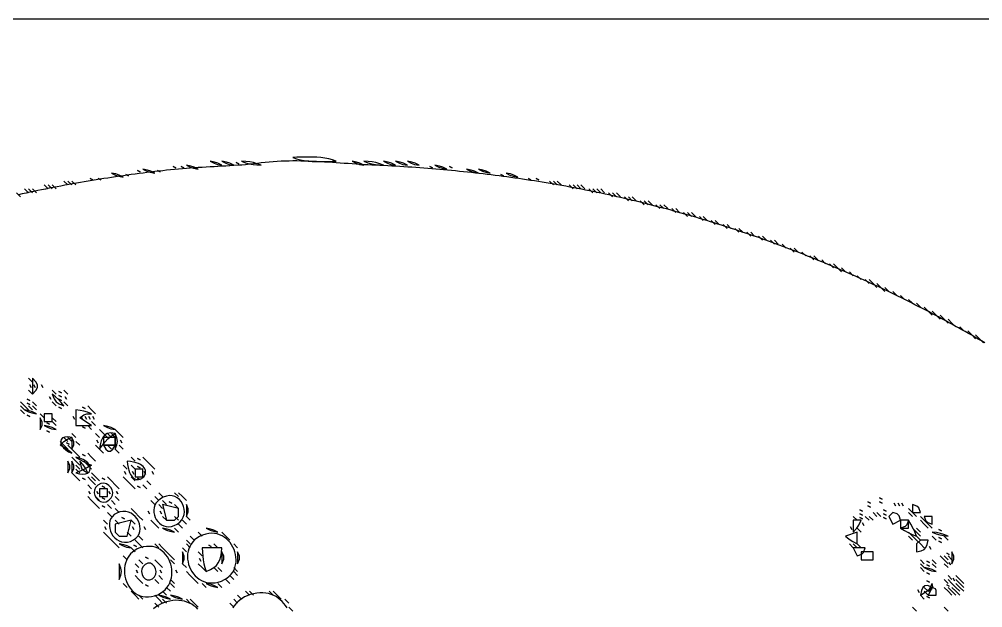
# Model space of a CAD drawing. Extents: x 0 to 750, y 0 to 750.
# Drawn here: x 305.7 to 549.8, y 600.8 to 750 of the extents above; entities that cross this region are included whole.
import ezdxf

# ---------------------------------------------------------------- set-up
doc = ezdxf.new("R2010")
doc.units = 0
for name, color, linetype in [('C18', 18, 'CONTINUOUS'), ('C19', 19, 'CONTINUOUS'), ('C250', 250, 'CONTINUOUS'), ('C251', 251, 'CONTINUOUS'), ('C252', 252, 'CONTINUOUS'), ('C253', 253, 'CONTINUOUS'), ('C254', 254, 'CONTINUOUS'), ('C27', 27, 'CONTINUOUS'), ('C29', 29, 'CONTINUOUS'), ('C37', 37, 'CONTINUOUS'), ('C39', 39, 'CONTINUOUS'), ('C47', 47, 'CONTINUOUS'), ('C49', 49, 'CONTINUOUS'), ('C59', 59, 'CONTINUOUS'), ('C7', 7, 'CONTINUOUS')]:
    doc.layers.add(name, color=color, linetype=linetype)

msp = doc.modelspace()

# ---------------------------------------------------------------- linework, layer by layer
at = {"layer": 'C18'}
for points in [[(517, 617), (518, 616), (517, 617)], [(535, 606), (536, 605), (535, 606)]]:
    msp.add_lwpolyline(points, dxfattribs=at)
at = {"layer": 'C19'}
msp.add_lwpolyline([(308, 652), (309, 651), (308, 652)], dxfattribs=at)
at = {"layer": 'C250'}
for points in [[(348, 713), (349.01, 712.4922), (349.8544, 712.2187), (351, 712), (349.9899, 712.5078), (349.1455, 712.7812), (348, 713)], [(393, 714), (394.0107, 713.6052), (394.9585, 713.3367), (395.9009, 713.1654), (396.8955, 713.0628), (398, 713), (396.9892, 713.3946), (396.0414, 713.6632), (395.0989, 713.8344), (394.1043, 713.9371), (393, 714)], [(419, 712), (420.0099, 711.4922), (420.8545, 711.2187), (422, 711), (420.9899, 711.5078), (420.1455, 711.7812), (419, 712)], [(427.666656, 710.666687), (428.3333, 710.3333), (427.6666, 710.6667)], [(314, 708), (315, 707), (314, 708)], [(319, 709), (320, 708), (319, 709)], [(434.666656, 709.666687), (435.3333, 709.3333), (434.6666, 709.6667)], [(455, 706), (456, 705), (455, 706)], [(467, 703), (468, 702), (467, 703)], [(471, 702), (472, 701), (471, 702)], [(481, 699), (482, 698), (481, 699)], [(484, 698), (485, 697), (484, 698)], [(487, 697), (488, 696), (487, 697)], [(490, 696), (491, 695), (490, 696)], [(493, 695), (494, 694), (493, 695)], [(501, 692), (502, 691), (501, 692)], [(506, 690), (507, 689), (506, 690)], [(511, 688), (512, 687), (511, 688)], [(520, 684), (521, 683), (520, 684)], [(540, 674), (541, 673), (540, 674)], [(542, 673), (543, 672), (542, 673)], [(549, 669), (550, 668), (549, 669)], [(308, 659), (309, 658), (308, 659)], [(311.6666, 656.6666), (311.3333, 657.3333)], [(311.333344, 657.333313), (311.6666, 656.6667)], [(308, 656), (309, 655), (308, 656)], [(314, 656), (315, 655), (314, 656)], [(315.666656, 654.666687), (316.3333, 654.3333), (315.6666, 654.6667)], [(317, 656), (318, 655), (317, 656)], [(306, 653), (307, 652), (306, 653)], [(307, 652), (308, 651), (307, 652)], [(306, 651), (307, 650), (306, 651)], [(307.666656, 649.666687), (308.3333, 649.3333), (307.6666, 649.6667)], [(324, 651), (325, 650), (324, 651)], [(319.6666, 648.6666), (319.3333, 649.3333)], [(319.333344, 649.333313), (319.6666, 648.6667)], [(323, 647), (324, 646), (323, 647)], [(324, 648), (325, 647), (324, 648)], [(327, 647), (328.01, 646.4922), (328.8544, 646.2187), (330, 646), (328.9899, 646.5077), (328.1454, 646.7812), (327, 647)], [(319, 645), (320, 644), (319, 645)], [(328, 645), (329, 644), (328, 645)], [(317, 644), (318, 643), (317, 644)], [(317, 642), (318, 641), (317, 642)], [(319, 641), (320, 640), (319, 641)], [(320, 640), (321, 639), (320, 640)], [(325, 642), (326, 641), (325, 642)], [(326, 641), (327, 640), (326, 641)], [(330, 641), (331, 640), (330, 641)], [(331, 642), (332, 641), (331, 642)], [(324, 639), (325, 638), (324, 639)], [(337, 639), (338, 638), (337, 639)], [(320, 637), (321, 636), (320, 637)], [(335.666656, 636.666687), (336.3333, 636.3333), (335.6666, 636.6667)], [(323, 634), (324, 633), (323, 634)], [(324, 634), (325, 633), (324, 634)], [(325, 634), (326, 633), (325, 634)], [(328, 634), (329, 633), (328, 634)], [(323, 632), (324, 631), (323, 632)], [(328.6666, 629.6666), (328.3333, 630.3333)], [(328.333344, 630.333313), (328.6666, 629.6667)], [(330, 632), (331, 631), (330, 632)], [(347, 629), (348, 628), (347, 629)], [(345, 627), (346, 626), (345, 627)], [(518.666687, 625.666687), (519.3333, 625.3333), (518.6667, 625.6667)], [(532, 627), (532, 625), (534, 625), (533.6025, 626.124), (533.1241, 626.6025), (532, 627)], [(327, 623), (328, 622), (327, 623)], [(339, 623), (340, 622), (339, 623)], [(342, 624), (343, 623), (342, 624)], [(521, 624), (522, 623), (521, 624)], [(535, 623), (536, 622), (535, 623)], [(345, 621), (346, 620), (345, 621)], [(353, 621), (354.01, 620.4922), (354.8544, 620.2187), (356, 620), (354.9899, 620.5077), (354.1455, 620.7812), (353, 621)], [(516.6666, 620.6666), (516.3333, 621.3333)], [(516.333313, 621.333313), (516.6667, 620.6667)], [(519.6666, 621.6666), (519.3333, 622.3333)], [(519.333313, 622.333313), (519.6667, 621.6667)], [(533, 621), (534, 620), (533, 621)], [(536, 622), (537, 621), (536, 622)], [(327, 620), (328, 619), (327, 620)], [(336, 619), (337, 618), (336, 619)], [(349, 619), (350, 618), (349, 619)], [(515, 619), (515.9756, 618.1837), (516.8583, 617.6), (518, 617), (518, 620), (515, 619)], [(531, 619), (532, 618), (531, 619)], [(537, 619), (538, 618), (537, 619)], [(330, 617), (331, 616), (330, 617)], [(334.666656, 616.666687), (335.3333, 616.3333), (334.6666, 616.6667)], [(353.666656, 616.666687), (354.3333, 616.3333), (353.6666, 616.6667)], [(516, 617), (517, 616), (516, 617)], [(517, 616), (518, 614), (519.124, 614.3973), (519.6025, 614.8758), (520, 616), (517, 616)], [(518, 617), (519, 616), (518, 617)], [(534, 617), (535, 616), (534, 617)], [(336, 613), (337, 612), (336, 613)], [(344, 614), (345, 613), (344, 614)], [(351, 615), (352, 614), (351, 615)], [(361, 615), (361, 612), (361.464, 613.123), (361.464, 613.8769), (361, 615)], [(534, 613), (535, 612), (534, 613)], [(537, 613), (538, 612), (537, 613)], [(539, 614), (540, 613), (539, 614)], [(337.564026, 611.828674), (337.0316, 611.3138), (336.7444, 610.6779), (336.6767, 609.9845), (336.8027, 609.2971), (337.0966, 608.679), (337.5326, 608.194), (338.085, 607.9053), (338.728, 607.8766), (339.4359, 608.1713), (339.9682, 608.6861), (340.2554, 609.3219), (340.3231, 610.0153), (340.1971, 610.7028), (339.9032, 611.3208), (339.4672, 611.8059), (338.9148, 612.0945), (338.2718, 612.1232), (337.564, 611.8286)], [(345.6666, 609.6666), (345.3333, 610.3333)], [(345.333344, 610.333313), (345.6666, 609.6667)], [(347, 612), (348, 611), (347, 612)], [(336, 608), (337, 607), (336, 608)], [(358, 608), (359, 607), (358, 608)], [(359, 609), (360, 608), (359, 609)], [(535.666687, 609.666687), (536.3333, 609.3333), (535.6667, 609.6667)], [(543, 609), (544, 608), (543, 609)], [(544, 608), (545, 607), (544, 608)], [(344, 607), (345, 606), (344, 607)], [(352, 607), (353, 606), (352, 607)], [(356, 607), (357, 606), (356, 607)], [(537, 607), (536, 605), (536.9075, 605.6598), (537.1955, 606.1167), (537, 607)], [(540, 606), (541, 605), (540, 606)], [(335, 604), (336, 603), (335, 604)], [(344, 604), (345.01, 603.4922), (345.8544, 603.2187), (347, 603), (345.9899, 603.5077), (345.1455, 603.7812), (344, 604)], [(361, 604), (362, 603), (361, 604)], [(363, 605), (364, 604), (363, 605)], [(533.6666, 604.6666), (533.3333, 605.3333)], [(533.333313, 605.333313), (533.6667, 604.6667)], [(541, 605), (542, 604), (541, 605)], [(359, 602), (360, 601), (359, 602)], [(540, 601), (541, 600), (540, 601)]]:
    msp.add_lwpolyline(points, dxfattribs=at)
at = {"layer": 'C251'}
for points in [[(360.666656, 713.666687), (361.3333, 713.3333), (360.6666, 713.6667)], [(398, 714), (399.01, 713.4922), (399.8544, 713.2187), (401, 713), (399.9899, 713.5077), (399.1454, 713.7812), (398, 714)], [(411, 713), (412.01, 712.4922), (412.8544, 712.2187), (414, 712), (412.9899, 712.5078), (412.1455, 712.7812), (411, 713)], [(337, 712), (338.0099, 711.4921), (338.8544, 711.2186), (340, 711), (338.9899, 711.5078), (338.1455, 711.7812), (337, 712)], [(346.666656, 712.666687), (347.3333, 712.3333), (346.6666, 712.6667)], [(313, 708), (314, 707), (313, 708)], [(323.666656, 709.666687), (324.3333, 709.3333), (323.6666, 709.6667)], [(441, 709), (442, 708), (441, 709)], [(446, 708), (447, 707), (446, 708)], [(309, 707), (310, 706), (309, 707)], [(451, 707), (452, 706), (451, 707)], [(460, 705), (461, 704), (460, 705)], [(464, 704), (465, 703), (464, 704)], [(468, 703), (469, 702), (468, 703)], [(475, 701), (476, 700), (475, 701)], [(478, 700), (479, 699), (478, 700)], [(496, 694), (497, 693), (496, 694)], [(499, 693), (500, 692), (499, 693)], [(504, 691), (505, 690), (504, 691)], [(509, 689), (510, 688), (509, 689)], [(516, 686), (517, 685), (516, 686)], [(518, 685), (519, 684), (518, 685)], [(544, 672), (545, 671), (544, 672)], [(309, 653), (310, 652), (309, 653)], [(317, 653), (318, 652), (317, 653)], [(312.666656, 645.666687), (313.3333, 645.3333), (312.6666, 645.6667)], [(325, 645), (326, 644), (325, 645)], [(331, 645), (332, 644), (331, 645)], [(316, 643), (317, 642), (316, 643)], [(324, 635), (325, 634), (324, 635)], [(339.6666, 634.6666), (339.3333, 635.3333)], [(339.333344, 635.333313), (339.6666, 634.6667)], [(335.666656, 633.666687), (336.3333, 633.3333), (335.6666, 633.6667)], [(338, 633), (339, 632), (338, 633)], [(326.666656, 631.666687), (327.3333, 631.3333), (326.6666, 631.6667)], [(334, 632), (335, 631), (334, 632)], [(323, 629), (324, 628), (323, 629)], [(330, 629), (331, 628), (330, 629)], [(328, 627), (329, 626), (328, 627)], [(334, 626), (335, 625), (334, 626)], [(520.666687, 626.666687), (521.3333, 626.3333), (520.6667, 626.6667)], [(527, 625), (526, 624), (527, 622), (529, 623), (528.6025, 624.124), (528.1241, 624.6025), (527, 625)], [(527.6666, 626.6666), (527.3333, 627.3333)], [(527.333313, 627.333313), (527.6667, 626.6667)], [(531, 625), (532, 624), (531, 625)], [(330, 623), (331, 622), (330, 623)], [(330, 622), (330, 620), (331, 619), (333, 619), (334, 623), (330, 622)], [(524.666687, 624.666687), (525.3333, 624.3333), (524.6667, 624.6667)], [(534, 623), (535, 622), (534, 623)], [(327.6666, 620.6666), (327.3333, 621.3333)], [(327.333344, 621.333313), (327.6666, 620.6667)], [(334.6666, 620.6666), (334.3333, 621.3333)], [(334.333344, 621.333313), (334.6666, 620.6667)], [(340, 622), (341, 621), (340, 622)], [(535, 622), (536, 621), (535, 622)], [(335, 618), (336, 617), (335, 618)], [(357, 620), (358, 619), (357, 620)], [(533, 619), (534, 618), (533, 619)], [(537, 620), (538.0233, 619.58), (538.9327, 619.309), (539.8757, 619.1335), (541, 619), (539.9765, 619.4199), (539.0671, 619.6908), (538.1241, 619.8663), (537, 620)], [(342, 616), (343, 615), (342, 616)], [(340, 613), (341, 612), (340, 613)], [(357, 615), (357, 612), (357.464, 613.123), (357.464, 613.8769), (357, 615)], [(335, 612), (336, 611), (335, 612)], [(341.6666, 609.6666), (341.3333, 610.3333)], [(341.333344, 610.333313), (341.6666, 609.6667)], [(534, 611), (535, 610), (534, 611)], [(541.6666, 611.6666), (541.3333, 612.3333)], [(541.333313, 612.333313), (541.6667, 611.6667)], [(335, 609), (336, 608), (335, 609)], [(348, 610), (349, 609), (348, 610)], [(350, 608), (351, 607), (350, 608)], [(542, 606), (543, 605), (542, 606)], [(543, 607), (544, 606), (543, 607)], [(544, 606), (545, 605), (544, 606)], [(543, 605), (544, 604), (543, 605)], [(341, 603), (342, 602), (341, 603)], [(349, 603), (350, 602), (349, 603)], [(360, 603), (361, 602), (360, 603)]]:
    msp.add_lwpolyline(points, dxfattribs=at)
at = {"layer": 'C252'}
for points in [[(357, 714), (358.01, 713.4921), (358.8544, 713.2187), (360, 713), (358.9899, 713.5077), (358.1455, 713.7812), (357, 714)], [(401, 714), (402.01, 713.4921), (402.8544, 713.2187), (404, 713), (402.9899, 713.5077), (402.1454, 713.7812), (401, 714)], [(329, 711), (330.01, 710.4922), (330.8545, 710.2187), (332, 710), (330.9899, 710.5077), (330.1454, 710.7812), (329, 711)], [(422, 712), (423.0099, 711.4922), (423.8545, 711.2187), (425, 711), (423.9899, 711.5078), (423.1455, 711.7812), (422, 712)], [(429, 711), (430.01, 710.4921), (430.8545, 710.2186), (432, 710), (430.9899, 710.5077), (430.1454, 710.7812), (429, 711)], [(318, 709), (319, 708), (318, 709)], [(442, 709), (443, 708), (442, 709)], [(447, 708), (448, 707), (447, 708)], [(308, 707), (309, 706), (308, 707)], [(452, 707), (453, 706), (452, 707)], [(456, 706), (457, 705), (456, 706)], [(472, 702), (473, 701), (472, 702)], [(485, 698), (486, 697), (485, 698)], [(488, 697), (489, 696), (488, 697)], [(491, 696), (492, 695), (491, 696)], [(502, 692), (503, 691), (502, 692)], [(507, 690), (508, 689), (507, 690)], [(514, 687), (515, 686), (514, 687)], [(525, 682), (526, 681), (525, 682)], [(527, 681), (528, 680), (527, 681)], [(529, 680), (530, 679), (529, 680)], [(531, 679), (532, 678), (531, 679)], [(533, 678), (534, 677), (533, 678)], [(535, 677), (536, 676), (535, 677)], [(537, 676), (538, 675), (537, 676)], [(546, 671), (547, 670), (546, 671)], [(306, 652), (307, 651), (306, 652)], [(314, 653), (315, 652), (314, 653)], [(312, 650), (312, 648), (314, 648), (314, 650), (312, 650)], [(321.666656, 651.666687), (322.3333, 651.3333), (321.6666, 651.6667)], [(321.666656, 646.666687), (322.3333, 646.3333), (321.6666, 646.6667)], [(327, 645), (328, 644), (327, 645)], [(318, 644), (319, 643), (318, 644)], [(318, 642), (319, 641), (318, 642)], [(321.666656, 639.666687), (322.3333, 639.3333), (321.6666, 639.6667)], [(328, 642), (329, 641), (328, 642)], [(319, 639), (320, 638), (319, 639)], [(334, 639), (335, 638), (334, 639)], [(338, 638), (339, 637), (338, 638)], [(320, 636), (321, 635), (320, 636)], [(323, 637), (324, 636), (323, 637)], [(332, 637), (333, 636), (332, 637)], [(337.6666, 634.6666), (337.3333, 635.3333)], [(337.333344, 635.333313), (337.6666, 634.6667)], [(320, 634), (321, 633), (320, 634)], [(324, 633), (325, 632), (324, 633)], [(326.666656, 633.666687), (327.3333, 633.3333), (326.6666, 633.6667)], [(329, 633), (330, 632), (329, 633)], [(332, 634), (333, 633), (332, 634)], [(335.666656, 631.666687), (336.3333, 631.3333), (335.6666, 631.6667)], [(341, 630), (342, 629), (341, 630)], [(339, 628), (340, 627), (339, 628)], [(343.666656, 627.666687), (344.3333, 627.3333), (343.6666, 627.6667)], [(523.666687, 627.666687), (524.3333, 627.3333), (523.6667, 627.6667)], [(325, 627), (326, 626), (325, 627)], [(330, 626), (331, 625), (330, 626)], [(341.6666, 624.6666), (341.3333, 625.3333)], [(341.333344, 625.333313), (341.6666, 624.6667)], [(348, 627), (348, 624), (348.464, 625.123), (348.464, 625.8769), (348, 627)], [(522, 625), (523, 624), (522, 625)], [(528.6666, 626.6666), (528.3333, 627.3333)], [(528.333313, 627.333313), (528.6667, 626.6667)], [(531, 626), (532, 625), (531, 626)], [(532, 625), (533, 624), (532, 625)], [(331.666656, 623.666687), (332.3333, 623.3333), (331.6666, 623.6667)], [(336, 624), (337, 623), (336, 624)], [(517, 624), (518, 623), (517, 624)], [(518.666687, 623.666687), (519.3333, 623.3333), (518.6667, 623.6667)], [(520, 624), (521, 623), (520, 624)], [(529, 623), (529, 621), (531, 621), (531, 623), (529, 623)], [(535, 624), (535.3973, 622.8758), (535.8758, 622.3973), (537, 622), (537, 624), (535, 624)], [(342, 621), (343.01, 620.4922), (343.8544, 620.2187), (345, 620), (343.9899, 620.5077), (343.1455, 620.7812), (342, 621)], [(518, 621), (519, 620), (518, 621)], [(532, 621), (533, 620), (532, 621)], [(538.666687, 620.666687), (539.3333, 620.3333), (538.6667, 620.6667)], [(351, 620), (352, 619), (351, 620)], [(531, 620), (532, 619), (531, 620)], [(534, 618), (533, 617), (533, 615), (534.1734, 615.2703), (534.9382, 615.5836), (535.4163, 616.0617), (535.7296, 616.8265), (536, 618), (534, 618)], [(340, 617), (341, 616), (340, 617)], [(355, 617), (356, 616), (355, 617)], [(360, 617), (361, 616), (360, 617)], [(343, 615), (344, 614), (343, 615)], [(347, 615), (347, 612), (347.464, 613.123), (347.464, 613.8769), (347, 615)], [(331, 612), (331, 608), (331.3994, 609.1198), (331.5326, 609.9999), (331.3994, 610.8801), (331, 612)], [(352, 611), (353, 610), (352, 611)], [(340, 608), (341, 607), (340, 608)], [(349, 609), (350, 608), (349, 609)], [(542.6666, 607.6666), (542.3333, 608.3333)], [(542.333313, 608.333313), (542.6667, 607.6667)], [(332, 607), (333, 606), (332, 607)], [(343, 606), (344, 605), (343, 606)], [(353, 607), (354.01, 606.4922), (354.8544, 606.2187), (356, 606), (354.9899, 606.5077), (354.1455, 606.7812), (353, 607)], [(540.666687, 606.666687), (541.3333, 606.3333), (540.6667, 606.6667)], [(542, 607), (543, 606), (542, 607)], [(544, 607), (545, 606), (544, 607)], [(340, 604), (341, 603), (340, 604)], [(342, 605), (343, 604), (342, 605)], [(369, 605), (370, 604), (369, 605)], [(534, 604), (535, 603), (534, 604)], [(542, 605), (543, 604), (542, 605)], [(374, 601), (375, 600), (374, 601)]]:
    msp.add_lwpolyline(points, dxfattribs=at)
at = {"layer": 'C253'}
for points in [[(354, 714), (355.01, 713.4921), (355.8544, 713.2187), (357, 713), (355.9899, 713.5077), (355.1454, 713.7812), (354, 714)], [(335.666656, 711.666687), (336.3333, 711.3333), (335.6666, 711.6667)], [(344.666656, 712.666687), (345.3333, 712.3333), (344.6666, 712.6667)], [(414.666656, 712.666687), (415.3333, 712.3333), (414.6666, 712.6667)], [(312, 708), (313, 707), (312, 708)], [(317, 709), (318, 708), (317, 709)], [(436.666656, 709.666687), (437.3333, 709.3333), (436.6666, 709.6667)], [(448, 708), (449, 707), (448, 708)], [(457, 706), (458, 705), (457, 706)], [(461, 705), (462, 704), (461, 705)], [(465, 704), (466, 703), (465, 704)], [(469, 703), (470, 702), (469, 703)], [(476, 701), (477, 700), (476, 701)], [(479, 700), (480, 699), (479, 700)], [(482, 699), (483, 698), (482, 699)], [(494, 695), (495, 694), (494, 695)], [(512, 688), (513, 687), (512, 688)], [(521, 684), (522, 683), (521, 684)], [(523, 683), (524, 682), (523, 683)], [(539, 675), (540, 674), (539, 675)], [(548, 670), (549, 669), (548, 670)], [(309, 659), (309, 655), (309.8701, 655.864), (310.3052, 656.632), (310.3052, 657.368), (309.8701, 658.1359), (309, 659)], [(307, 651), (308.0099, 650.4922), (308.8544, 650.2187), (310, 650), (308.9899, 650.5078), (308.1455, 650.7812), (307, 651)], [(312, 647), (313.01, 646.4922), (313.8544, 646.2187), (315, 646), (313.9899, 646.5077), (313.1455, 646.7812), (312, 647)], [(323.6666, 648.6666), (323.3333, 649.3333)], [(323.333344, 649.333313), (323.6666, 648.6667)], [(324.6666, 648.6666), (324.3333, 649.3333)], [(324.333344, 649.333313), (324.6666, 648.6667)], [(326, 646), (327, 645), (326, 646)], [(329, 645), (330, 644), (329, 645)], [(330, 646), (331, 645), (330, 646)], [(325.6666, 642.6666), (325.3333, 643.3333)], [(325.333344, 643.333313), (325.6666, 642.6667)], [(327, 644), (327, 642), (330, 642), (330, 644), (327, 644)], [(331.6666, 642.6666), (331.3333, 643.3333)], [(331.333344, 643.333313), (331.6666, 642.6667)], [(320, 638), (321, 637), (320, 638)], [(321, 638), (321.2328, 636.7862), (321.4833, 636.0828), (321.9921, 635.588), (323, 635), (322.4432, 636.2082), (321.8977, 637.0298), (321, 638)], [(335.666656, 638.666687), (336.3333, 638.3333), (335.6666, 638.6667)], [(319, 635), (320, 634), (319, 635)], [(334, 637), (335, 636), (334, 637)], [(321.666656, 633.666687), (322.3333, 633.3333), (321.6666, 633.6667)], [(323.6666, 629.6666), (323.3333, 630.3333)], [(323.333344, 630.333313), (323.6666, 629.6667)], [(330.6666, 629.6666), (330.3333, 630.3333)], [(330.333344, 630.333313), (330.6666, 629.6667)], [(345, 630), (346, 629), (345, 630)], [(325, 629), (326, 628), (325, 629)], [(329, 628), (330, 627), (329, 628)], [(342, 628), (343, 627), (342, 628)], [(335, 625), (336, 624), (335, 625)], [(341, 627), (342, 626), (341, 627)], [(342, 627), (343, 623), (345, 623), (346, 624), (346, 626), (342, 627)], [(345, 624), (346, 623), (345, 624)], [(347, 623), (348, 622), (347, 623)], [(346, 622), (347, 621), (346, 622)], [(328, 619), (329, 618), (328, 619)], [(330, 620), (331, 619), (330, 620)], [(532, 619), (533, 618), (532, 619)], [(533, 620), (534, 619), (533, 620)], [(331, 617), (332.01, 616.4922), (332.8544, 616.2187), (334, 616), (332.9899, 616.5078), (332.1455, 616.7812), (331, 617)], [(334, 616), (335, 615), (334, 616)], [(336, 617), (337, 616), (336, 617)], [(348, 617), (349, 616), (348, 617)], [(332, 614), (333, 613), (332, 614)], [(337.666656, 613.666687), (338.3333, 613.3333), (337.6666, 613.6667)], [(344, 613), (345, 612), (344, 613)], [(540, 614), (541, 613), (540, 614)], [(541, 614), (542, 613), (541, 614)], [(542, 615), (542, 612), (542.464, 613.123), (542.464, 613.8769), (542, 615)], [(341, 612), (342, 611), (341, 612)], [(351, 612), (352, 611), (351, 612)], [(356, 611), (357, 610), (356, 611)], [(360, 611), (361, 610), (360, 611)], [(534, 612), (535, 611), (534, 612)], [(535, 611), (536.01, 610.4922), (536.8544, 610.2187), (538, 610), (536.9899, 610.5078), (536.1455, 610.7812), (535, 611)], [(341, 609), (342, 608), (341, 609)], [(337.666656, 606.666687), (338.3333, 606.3333), (337.6666, 606.6667)], [(537, 606), (536, 604), (538, 604), (538.0295, 605.1978), (537.8369, 605.6045), (537, 606)], [(334, 605), (335, 604), (334, 605)], [(336, 604), (337, 603), (336, 604)], [(364, 605), (365, 604), (364, 605)], [(371, 604), (372, 603), (371, 604)], [(535.666687, 603.666687), (536.3333, 603.3333), (535.6667, 603.6667)]]:
    msp.add_lwpolyline(points, dxfattribs=at)
at = {"layer": 'C254'}
for points in [[(375, 715), (375.9464, 714.652), (376.9117, 714.3869), (377.8931, 714.1941), (378.888, 714.0631), (379.8936, 713.9836), (380.9071, 713.945), (381.926, 713.9369), (382.9474, 713.9488), (383.9687, 713.9702), (384.9871, 713.9908), (386, 714), (385.0535, 714.3479), (384.0882, 714.613), (383.1068, 714.8058), (382.1119, 714.9368), (381.1063, 715.0163), (380.0928, 715.0549), (379.0739, 715.063), (378.0525, 715.0511), (377.0312, 715.0297), (376.0128, 715.0091), (375, 715)], [(404, 714), (405.01, 713.4921), (405.8544, 713.2187), (407, 713), (405.9899, 713.5077), (405.1455, 713.7812), (404, 714)], [(307, 707), (308, 706), (307, 707)], [(453, 707), (454, 706), (453, 707)], [(497, 694), (498, 693), (497, 694)], [(541, 674), (542, 673), (541, 674)], [(308.6666, 656.6666), (308.3333, 657.3333)], [(308.333344, 657.333313), (308.6666, 656.6667)], [(315.666656, 655.666687), (316.3333, 655.3333), (315.6666, 655.6667)], [(307.666656, 652.666687), (308.3333, 652.3333), (307.6666, 652.6667)], [(309, 652), (310, 651), (309, 652)], [(320, 651), (320, 647), (324, 647), (321, 649), (322.0355, 649.6973), (322.7521, 649.9597), (324, 650), (322.9765, 650.4199), (322.0671, 650.6908), (321.1241, 650.8663), (320, 651)], [(314, 649), (315, 648), (314, 649)], [(319, 640), (318.0243, 640.8161), (317.1416, 641.3998), (316, 642), (316.9902, 642.9408), (317.8563, 643.5353), (319, 644), (317.9802, 644.1463), (317.1988, 644.0889), (316.6444, 643.8617), (316.3055, 643.4985), (316.1704, 643.0334), (316.2279, 642.5002), (316.4663, 641.9328), (316.8742, 641.3651), (317.4401, 640.8312), (318.1525, 640.3648), (319, 640)], [(327, 642), (327.6364, 641.0371), (328.2182, 640.5557), (328.7817, 640.5557), (329.3635, 641.0371), (330, 642), (327, 642)], [(332.6666, 634.6666), (332.3333, 635.3333)], [(332.333344, 635.333313), (332.6666, 634.6667)], [(333, 633), (334, 632), (333, 633)], [(334, 634), (335, 633), (334, 634)], [(324, 628), (325, 627), (324, 628)], [(340, 629), (341, 628), (340, 629)], [(326.666656, 626.666687), (327.3333, 626.3333), (326.6666, 626.6667)], [(334, 623), (335, 622), (334, 623)], [(329, 618), (330, 617), (329, 618)], [(358, 619), (359, 618), (358, 619)], [(538.666687, 618.666687), (539.3333, 618.3333), (538.6667, 618.6667)], [(540, 613), (541, 612), (540, 613)], [(540.666687, 614.666687), (541.3333, 614.3333), (540.6667, 614.6667)], [(535.666687, 612.666687), (536.3333, 612.3333), (535.6667, 612.6667)], [(537, 612), (538, 611), (537, 612)], [(344, 608), (345, 607), (344, 608)], [(543, 608), (544, 607), (543, 608)], [(534, 604), (537, 606), (535.9117, 606.4372), (535.1559, 606.427), (534.6441, 605.9982), (534.2882, 605.1796), (534, 604)], [(541, 606), (542, 605), (541, 606)], [(543, 606), (544, 605), (543, 606)], [(340, 602), (341, 601), (340, 602)], [(342, 603), (343, 602), (342, 603)], [(348, 603), (349, 602), (348, 603)], [(350, 602), (351, 601), (350, 602)]]:
    msp.add_lwpolyline(points, dxfattribs=at)
at = {"layer": 'C27'}
for points in [[(325.666656, 709.666687), (326.3333, 709.3333), (325.6666, 709.6667)], [(450, 707), (451, 706), (450, 707)], [(474, 701), (475, 700), (474, 701)], [(513, 687), (514, 686), (513, 687)], [(547, 670), (548, 669), (547, 670)], [(323, 640), (324, 639), (323, 640)], [(523, 625), (524, 624), (523, 625)], [(518.666687, 624.666687), (519.3333, 624.3333), (518.6667, 624.6667)], [(531, 623), (530.6025, 621.8758), (530.1241, 621.3973), (529, 621), (529.9863, 620.3868), (530.9311, 619.8817), (531.9103, 619.4358), (533, 619), (532.5641, 620.0895), (532.1182, 621.0687), (531.6131, 622.0136), (531, 623)], [(333, 620), (334, 619), (333, 620)], [(348, 618), (349, 617), (348, 618)], [(540, 619), (541, 618), (540, 619)], [(347, 616), (348, 615), (347, 616)], [(352, 616), (352.062, 614.9361), (352.158, 613.9324), (352.2938, 612.9628), (352.4755, 612.0015), (352.7089, 611.0225), (353, 610), (354.0811, 610.4874), (354.9395, 611.0018), (355.6035, 611.5673), (356.1015, 612.2077), (356.4618, 612.9472), (356.7127, 613.8098), (356.8827, 614.8193), (357, 616), (352, 616)], [(360, 610), (361, 609), (360, 610)], [(532, 601), (533, 600), (532, 601)]]:
    msp.add_lwpolyline(points, dxfattribs=at)
at = {"layer": 'C29'}
for points in [[(390, 714), (391.01, 713.4922), (391.8544, 713.2187), (393, 713), (391.9899, 713.5077), (391.1455, 713.7812), (390, 714)], [(312.666656, 647.666687), (313.3333, 647.3333), (312.6666, 647.6667)], [(335.6666, 609.6666), (335.3333, 610.3333)], [(335.333344, 610.333313), (335.6666, 609.6667)]]:
    msp.add_lwpolyline(points, dxfattribs=at)
at = {"layer": 'C37'}
for points in [[(367, 713.575623), (366.0069, 713.4512), (365.0125, 713.3381), (364.0168, 713.2352), (363.0199, 713.1417), (362.022, 713.0564), (361.0231, 712.9785), (360.0234, 712.9069), (359.0229, 712.8408), (358.0218, 712.779), (357.0202, 712.7208), (356.0182, 712.665), (355.0158, 712.6106), (354.0133, 712.5569), (353.0106, 712.5026), (352.008, 712.447), (351.0055, 712.389), (350.0032, 712.3276), (349.0012, 712.2618), (347.9996, 712.1908), (346.9986, 712.1135), (345.9983, 712.0289), (344.9987, 711.9361), (344, 711.8341), (343.0016, 711.7257), (342.0038, 711.6145), (341.0064, 711.5005), (340.0095, 711.3836), (339.013, 711.264), (338.0171, 711.1415), (337.0216, 711.0162), (336.0267, 710.8881), (335.0322, 710.7572), (334.0382, 710.6234), (333.0447, 710.4868), (332.0517, 710.3474), (331.0593, 710.2051), (330.0673, 710.06), (329.0758, 709.9121), (328.0849, 709.7613), (327.0945, 709.6077), (326.1045, 709.4513), (325.1152, 709.292), (324.1263, 709.1298), (323.1379, 708.9649), (322.1501, 708.797), (321.1628, 708.6264), (320.1761, 708.4529), (319.1899, 708.2765), (318.2042, 708.0973), (317.2191, 707.9152), (316.2345, 707.7303), (315.2505, 707.5425), (314.267, 707.3518), (313.2841, 707.1583), (312.3018, 706.9619), (311.32, 706.7627), (310.3388, 706.5606), (309.3581, 706.3556), (308.378, 706.1478), (307.3985, 705.9371), (306.4195, 705.7235), (305.4412, 705.5071)], [(362, 714), (363.0107, 713.6052), (363.9585, 713.3367), (364.9009, 713.1654), (365.8955, 713.0628), (367, 713), (365.9892, 713.3946), (365.0413, 713.6632), (364.0989, 713.8344), (363.1043, 713.9371), (362, 714)], [(550.3219, 667.9623), (549.4929, 668.4477), (548.6624, 668.9307), (547.8305, 669.4113), (546.9972, 669.8896), (546.1625, 670.3655), (545.3264, 670.839), (544.4888, 671.3102), (543.6499, 671.779), (542.8096, 672.2454), (541.9679, 672.7094), (541.1248, 673.171), (540.2803, 673.6302), (539.4345, 674.087), (538.5873, 674.5414), (537.7387, 674.9934), (536.8888, 675.443), (536.0375, 675.8901), (535.1849, 676.3348), (534.3309, 676.7771), (533.4756, 677.2169), (532.619, 677.6543), (531.761, 678.0893), (530.9017, 678.5218), (530.0411, 678.9518), (529.1792, 679.3793), (528.316, 679.8044), (527.4515, 680.2271), (526.5856, 680.6472), (525.7185, 681.0649), (524.8501, 681.48), (523.9805, 681.8927), (523.1095, 682.3029), (522.2373, 682.7106), (521.3638, 683.1157), (520.489, 683.5184), (519.613, 683.9185), (518.7358, 684.3162), (517.8572, 684.7113), (516.9775, 685.1038), (516.0965, 685.4938), (515.2143, 685.8813), (514.3308, 686.2662), (513.4462, 686.6486), (512.5603, 687.0285), (511.6732, 687.4057), (510.7849, 687.7804), (509.8954, 688.1525), (509.0047, 688.5221), (508.1128, 688.8891), (507.2197, 689.2535), (506.3255, 689.6153), (505.43, 689.9745), (504.5334, 690.331), (503.6357, 690.685), (502.7367, 691.0364), (501.8367, 691.3852), (500.9354, 691.7313), (500.033, 692.0749), (499.1295, 692.4158), (498.2248, 692.754), (497.3191, 693.0897), (496.4121, 693.4226), (495.5041, 693.753), (494.595, 694.0806), (493.6847, 694.4057), (492.7733, 694.728), (491.8609, 695.0477), (490.9473, 695.3647), (490.0326, 695.679), (489.1169, 695.9907), (488.2001, 696.2997), (487.2822, 696.6059), (486.3632, 696.9095), (485.4432, 697.2104), (484.5221, 697.5085), (483.5999, 697.804), (482.6767, 698.0967), (481.7525, 698.3867), (480.8272, 698.674), (479.9009, 698.9586), (478.9735, 699.2404), (478.0452, 699.5195), (477.1158, 699.7958), (476.1854, 700.0694), (475.2539, 700.3402), (474.3215, 700.6083), (473.3881, 700.8736), (472.4537, 701.1361), (471.5183, 701.3958), (470.5819, 701.6528), (469.6445, 701.907), (468.7061, 702.1584), (467.7668, 702.407), (466.8265, 702.6528), (465.8853, 702.8958), (464.9431, 703.136), (464, 703.3734), (463.0087, 703.6195), (462.0174, 703.8622), (461.0261, 704.1014), (460.0348, 704.3372), (459.0434, 704.5696), (458.052, 704.7986), (457.0606, 705.0241), (456.069, 705.2464), (455.0774, 705.4652), (454.0857, 705.6807), (453.0939, 705.8929), (452.102, 706.1018), (451.1099, 706.3074), (450.1177, 706.5097), (449.1254, 706.7087), (448.1329, 706.9045), (447.1402, 707.0971), (446.1473, 707.2865), (445.1543, 707.4726), (444.161, 707.6556), (443.1675, 707.8353), (442.1738, 708.012), (441.1799, 708.1855), (440.1857, 708.3558), (439.1912, 708.5231), (438.1965, 708.6872), (437.2014, 708.8483), (436.2061, 709.0064), (435.2105, 709.1613), (434.2145, 709.3133), (433.2182, 709.4622), (432.2216, 709.6081), (431.2246, 709.7511), (430.2272, 709.891), (429.2295, 710.0281), (428.2314, 710.1621), (427.2328, 710.2933), (426.2339, 710.4215), (425.2345, 710.5469), (424.2347, 710.6694), (423.2345, 710.789), (422.2338, 710.9057), (421.2326, 711.0197), (420.2309, 711.1308), (419.2288, 711.2391), (418.2262, 711.3447), (417.223, 711.4474), (416.2193, 711.5475), (415.2151, 711.6447), (414.2103, 711.7393), (413.2049, 711.8312), (412.199, 711.9203), (411.1925, 712.0068), (410.1854, 712.0906), (409.1778, 712.1718), (408.1694, 712.2504), (407.1605, 712.3263), (406.1509, 712.3996), (405.1407, 712.4704), (404.1298, 712.5386), (403.1182, 712.6042), (402.1059, 712.6673), (401.093, 712.7279), (400.0793, 712.7859), (399.0649, 712.8415), (398.0498, 712.8946), (397.0339, 712.9453), (396.0173, 712.9935), (395, 713.0393), (393.9989, 713.0866), (392.9984, 713.1402), (391.9984, 713.1992), (390.9988, 713.2625), (389.9996, 713.3292), (389.0008, 713.3984), (388.0022, 713.469), (387.0038, 713.5401), (386.0056, 713.6108), (385.0075, 713.68), (384.0094, 713.7468), (383.0114, 713.8102), (382.0133, 713.8693), (381.0151, 713.923), (380.0168, 713.9705), (379.0183, 714.0107), (378.0194, 714.0427), (377.0203, 714.0656), (376.0208, 714.0782), (375.0209, 714.0798), (374.0205, 714.0692), (373.0196, 714.0456), (372.0181, 714.008), (371.0159, 713.9554), (370.0131, 713.8868), (369.0095, 713.8013), (368.0052, 713.6978), (367, 713.5756)], [(445, 708), (446, 707), (445, 708)], [(305, 706), (306, 705), (305, 706)], [(459, 705), (460, 704), (459, 705)], [(463, 704), (464, 703), (463, 704)], [(522, 683), (523, 682), (522, 683)], [(538, 675), (539, 674), (538, 675)], [(309.6666, 656.6666), (309.3333, 657.3333)], [(309.333344, 657.333313), (309.6666, 656.6667)], [(323, 652), (324, 651), (323, 652)], [(320, 643), (321, 642), (320, 643)], [(318, 638), (318, 635), (318.464, 636.123), (318.464, 636.8769), (318, 638)], [(322, 638), (323, 637), (322, 638)], [(339, 637), (340, 636), (339, 637)], [(337, 632), (338, 631), (337, 632)], [(346, 630), (347, 629), (346, 630)], [(326.666656, 628.666687), (327.3333, 628.3333), (326.6666, 628.6667)], [(328, 625), (329, 624), (328, 625)], [(534, 624), (535, 623), (534, 624)], [(351.6666, 612.6666), (351.3333, 613.3333)], [(351.333344, 613.333313), (351.6666, 612.6667)], [(355, 611), (356, 610), (355, 611)], [(541, 609), (542, 608), (541, 609)], [(535, 605), (536, 604), (535, 605)]]:
    msp.add_lwpolyline(points, dxfattribs=at)
at = {"layer": 'C39'}
for points in [[(340.666656, 711.666687), (341.3333, 711.3333), (340.6666, 711.6667)], [(317.666656, 642.666687), (318.3333, 642.3333), (317.6666, 642.6667)], [(338.6666, 624.6666), (338.3333, 625.3333)], [(338.333344, 625.333313), (338.6666, 624.6667)], [(517, 623), (517, 620), (517.8978, 620.9701), (518.4432, 621.7917), (519, 623), (517, 623)], [(337.6666, 620.6666), (337.3333, 621.3333)], [(337.333344, 621.333313), (337.6666, 620.6667)], [(536.6666, 615.6666), (536.3333, 616.3333)], [(536.333313, 616.333313), (536.6667, 615.6667)], [(341, 604), (342.01, 603.4922), (342.8544, 603.2187), (344, 603), (342.9899, 603.5077), (342.1454, 603.7812), (341, 604)]]:
    msp.add_lwpolyline(points, dxfattribs=at)
at = {"layer": 'C47'}
for points in [[(409.666656, 712.666687), (410.3333, 712.3333), (409.6666, 712.6667)], [(440, 709), (441, 708), (440, 709)], [(325.6666, 629.6666), (325.3333, 630.3333)], [(325.333344, 630.333313), (325.6666, 629.6667)], [(326, 631), (326, 629), (328, 629), (328, 631), (326, 631)], [(523.666687, 628.666687), (524.3333, 628.3333), (523.6667, 628.6667)], [(348, 624), (349, 623), (348, 624)], [(540, 608), (541, 607), (540, 608)], [(370, 605), (371, 604), (370, 605)]]:
    msp.add_lwpolyline(points, dxfattribs=at)
at = {"layer": 'C49'}
for points in [[(332.666656, 710.666687), (333.3333, 710.3333), (332.6666, 710.6667)], [(313.6666, 653.6666), (313.3333, 654.3333)], [(313.333344, 654.333313), (313.6666, 653.6667)], [(334.6666, 634.6666), (334.3333, 635.3333)], [(334.333344, 635.333313), (334.6666, 634.6667)], [(335, 636), (335, 634), (337, 634), (337, 636), (335, 636)], [(520.666687, 627.666687), (521.3333, 627.3333), (520.6667, 627.6667)], [(538.666687, 617.666687), (539.3333, 617.3333), (538.6667, 617.6667)]]:
    msp.add_lwpolyline(points, dxfattribs=at)
at = {"layer": 'C59'}
for points in [[(524, 682), (525, 681), (524, 682)], [(536, 676), (537, 675), (536, 676)], [(307.666656, 653.666687), (308.3333, 653.3333), (307.6666, 653.6667)], [(315.666656, 653.666687), (316.3333, 653.3333), (315.6666, 653.6667)], [(311, 650), (312, 649), (311, 650)], [(315.666656, 651.666687), (316.3333, 651.3333), (315.6666, 651.6667)], [(321.6666, 648.6666), (321.3333, 649.3333)], [(321.333344, 649.333313), (321.6666, 648.6667)], [(322.6666, 648.6666), (322.3333, 649.3333)], [(322.333344, 649.333313), (322.6666, 648.6667)], [(524.666687, 625.666687), (525.3333, 625.3333), (524.6667, 625.6667)], [(529.6666, 626.6666), (529.3333, 627.3333)], [(529.333313, 627.333313), (529.6667, 626.6667)], [(524.666687, 623.666687), (525.3333, 623.3333), (524.6667, 623.6667)], [(533, 618), (534, 617), (533, 618)], [(341, 617), (342, 616), (341, 617)], [(519, 615), (519, 613), (522, 613), (522, 615), (519, 615)], [(535.666687, 611.666687), (536.3333, 611.3333), (535.6667, 611.6667)], [(540, 612), (541, 611), (540, 612)], [(535.666687, 607.666687), (536.3333, 607.3333), (535.6667, 607.6667)], [(373, 603), (374, 602), (373, 603)]]:
    msp.add_lwpolyline(points, dxfattribs=at)
at = {"layer": 'C7'}
for points in [[(0, 750), (0, 0), (750, 0), (750, 750), (0, 750)], [(314, 655), (314.5494, 653.7617), (315.0408, 653.0408), (315.7617, 652.5494), (317, 652), (316.2995, 652.8677), (315.6114, 653.6114), (314.8677, 654.2995), (314, 655)], [(317.6666, 653.6666), (317.3333, 654.3333)], [(317.333344, 654.333313), (317.6666, 653.6667)], [(311, 649), (311, 646), (311.464, 647.123), (311.464, 647.8769), (311, 649)], [(314, 648), (315, 647), (314, 648)], [(326, 641), (326.7196, 642.0047), (327.408, 642.8692), (328.1365, 643.6313), (328.9767, 644.3289), (330, 645), (328.8431, 645.1399), (327.954, 644.9905), (327.2891, 644.5831), (326.8048, 643.949), (326.4576, 643.1196), (326.2038, 642.1261), (326, 641)], [(330, 645), (330, 641), (330.3994, 642.1198), (330.5326, 642.9999), (330.3994, 643.8801), (330, 645)], [(319, 644), (319, 641), (319.464, 642.123), (319.464, 642.8769), (319, 644)], [(319, 638), (319, 635), (319.464, 636.123), (319.464, 636.8769), (319, 638)], [(320, 639), (320.9863, 638.3868), (321.9311, 637.8817), (322.9103, 637.4358), (324, 637), (322.9687, 636.3697), (322.0542, 635.8707), (321.1126, 635.4363), (320, 635), (320.9574, 634.7554), (321.7723, 634.682), (322.4436, 634.7573), (322.97, 634.9589), (323.3503, 635.2644), (323.5833, 635.6516), (323.6678, 636.0979), (323.6026, 636.581), (323.3865, 637.0786), (323.0183, 637.5682), (322.4967, 638.0276), (321.8206, 638.4342), (320.9887, 638.7658), (320, 639)], [(333, 638), (333.0944, 637.1326), (333.2313, 636.3678), (333.4058, 635.7008), (333.6135, 635.127), (333.8495, 634.6416), (334.1092, 634.2401), (334.3879, 633.9178), (334.681, 633.6699), (334.9838, 633.4917), (335.2916, 633.3787), (335.5997, 633.3262), (335.9034, 633.3294), (336.1982, 633.3837), (336.4792, 633.4844), (336.7419, 633.6269), (336.9815, 633.8064), (337.1934, 634.0183), (337.373, 634.2579), (337.5154, 634.5206), (337.6161, 634.8017), (337.6704, 635.0964), (337.6736, 635.4002), (337.6211, 635.7083), (337.5081, 636.0161), (337.33, 636.3189), (337.0821, 636.612), (336.7597, 636.8907), (336.3582, 637.1504), (335.8729, 637.3864), (335.2991, 637.5941), (334.6321, 637.7686), (333.8673, 637.9055), (333, 638)], [(328.3966, 628.0817), (328.9859, 628.6725), (329.2931, 629.3403), (329.3516, 630.0389), (329.1949, 630.7223), (328.8563, 631.3442), (328.3691, 631.8586), (327.7669, 632.2193), (327.0829, 632.3802), (326.3506, 632.2952), (325.6034, 631.9182)], [(325.603394, 631.918213), (325.0139, 631.3273), (324.7067, 630.6595), (324.6482, 629.9609), (324.8049, 629.2776), (325.1436, 628.6557), (325.6307, 628.1413), (326.233, 627.7806), (326.917, 627.6197), (327.6493, 627.7047), (328.3966, 628.0818)], [(342.144287, 628.863403), (341.4162, 628.4451), (340.8301, 627.9582), (340.3789, 627.4159), (340.0554, 626.8316), (339.8525, 626.2185), (339.763, 625.5898), (339.7799, 624.9589), (339.8959, 624.3391), (340.1041, 623.7436), (340.3971, 623.1856), (340.7681, 622.6786), (341.2097, 622.2357), (341.7149, 621.8702), (342.2765, 621.5955), (342.8875, 621.4247), (343.5406, 621.3712), (344.2289, 621.4482), (344.945, 621.6691), (345.6821, 622.0471)], [(345.682, 622.0471), (346.3466, 622.5524), (346.8528, 623.1323), (347.2092, 623.7686), (347.4245, 624.4429), (347.5072, 625.137), (347.4661, 625.8328), (347.3097, 626.5118), (347.0468, 627.156), (346.6859, 627.747), (346.2358, 628.2666), (345.705, 628.6966), (345.1022, 629.0187), (344.4361, 629.2147), (343.7153, 629.2663), (342.9484, 629.1552), (342.1442, 628.8634)], [(331.143494, 625.109558), (330.3756, 624.8224), (329.7476, 624.4336), (329.2535, 623.9595), (328.8873, 623.4162), (328.643, 622.8201), (328.5148, 622.1873), (328.4965, 621.5343), (328.5824, 620.8772), (328.7664, 620.2323), (329.0425, 619.6159), (329.4049, 619.0442), (329.8476, 618.5335), (330.3645, 618.1002), (330.9499, 617.7604), (331.5976, 617.5304), (332.3018, 617.4264), (333.0564, 617.4649), (333.8557, 617.662), (334.6176, 618.0045), (335.2268, 618.4427), (335.6907, 618.9598), (336.0168, 619.5391), (336.2126, 620.1638), (336.2858, 620.8171), (336.2437, 621.4824), (336.094, 622.1429), (335.8441, 622.7818), (335.5017, 623.3825), (335.0741, 623.9281), (334.569, 624.402), (333.9938, 624.7875), (333.3562, 625.0676), (332.6636, 625.2259), (331.9235, 625.2454), (331.1435, 625.1095)], [(352.108795, 619.239197), (351.3507, 618.8948), (350.683, 618.4893), (350.1031, 618.0291), (349.6084, 617.5205), (349.1965, 616.9701), (348.865, 616.3844), (348.6114, 615.7697), (348.4331, 615.1325), (348.3278, 614.4793), (348.2929, 613.8165), (348.326, 613.1506), (348.4245, 612.488), (348.5861, 611.8353), (348.8083, 611.1987), (349.0885, 610.5849), (349.4244, 610.0003), (349.8133, 609.4512), (350.253, 608.9442), (350.7408, 608.4857), (351.2743, 608.0822), (351.851, 607.7402), (352.4685, 607.466), (353.1243, 607.2662), (353.816, 607.1471), (354.5409, 607.1153), (355.2968, 607.1772), (356.081, 607.3393), (356.8912, 607.608), (357.6409, 607.9538), (358.3, 608.3596), (358.8712, 608.8192), (359.357, 609.326), (359.7599, 609.8739), (360.0826, 610.4565), (360.3277, 611.0675), (360.4977, 611.7005), (360.5952, 612.3492), (360.6228, 613.0073), (360.5831, 613.6684), (360.4786, 614.3262), (360.3119, 614.9744), (360.0857, 615.6067), (359.8025, 616.2167), (359.4649, 616.7981), (359.0754, 617.3445), (358.6367, 617.8497), (358.1513, 618.3073), (357.6218, 618.7109), (357.0509, 619.0543), (356.441, 619.3311), (355.7947, 619.535), (355.1147, 619.6596), (354.4035, 619.6987), (353.6638, 619.6459), (352.898, 619.4948), (352.1088, 619.2392)], [(337.043213, 616.238403), (336.2564, 616.0203), (335.5462, 615.7279), (334.9109, 615.3678), (334.3492, 614.9466), (333.8596, 614.4708), (333.4406, 613.9471), (333.0908, 613.382), (332.8087, 612.7822), (332.593, 612.1543), (332.442, 611.5048), (332.3545, 610.8404), (332.3288, 610.1676), (332.3636, 609.4931), (332.4574, 608.8234), (332.6088, 608.1652), (332.8163, 607.525), (333.0784, 606.9094), (333.3937, 606.3252), (333.7607, 605.7787), (334.178, 605.2767), (334.6442, 604.8257), (335.1577, 604.4324), (335.7171, 604.1033), (336.321, 603.845), (336.968, 603.6642), (337.6564, 603.5674), (338.385, 603.5612), (339.1522, 603.6523), (339.9567, 603.8472), (340.7409, 604.1352), (341.4432, 604.4948), (342.0653, 604.919), (342.6087, 605.4006), (343.0749, 605.9328), (343.4657, 606.5086), (343.7825, 607.1208), (344.027, 607.7625), (344.2007, 608.4267), (344.3053, 609.1064), (344.3423, 609.7946), (344.3134, 610.4842), (344.22, 611.1683), (344.0639, 611.8398), (343.8465, 612.4918), (343.5696, 613.1172), (343.2346, 613.709), (342.8431, 614.2602), (342.3969, 614.7638), (341.8974, 615.2128), (341.3462, 615.6003), (340.7449, 615.919), (340.0952, 616.1622), (339.3985, 616.3227), (338.6566, 616.3936), (337.8709, 616.3678), (337.0432, 616.2384)], [(541, 608), (542, 607), (541, 608)], [(365.004639, 604.384277), (364.1993, 604.1614), (363.4521, 603.8848), (362.7621, 603.5577), (362.1283, 603.1838), (361.5501, 602.7664), (361.0265, 602.309), (360.5567, 601.8152), (360.14, 601.2885), (359.7755, 600.7323)], [(373.5144, 600.8111), (373.1497, 601.3779), (372.7446, 601.9122), (372.2998, 602.4101), (371.816, 602.8678), (371.294, 603.2815), (370.7347, 603.6472), (370.1387, 603.9612), (369.5068, 604.2195), (368.8398, 604.4182), (368.1384, 604.5536), (367.4035, 604.6218), (366.6356, 604.6189), (365.8358, 604.541), (365.0046, 604.3843)], [(343.015442, 602.331787), (342.2227, 602.0645), (341.4926, 601.7483), (340.824, 601.3866), (340.216, 600.9828), (339.6673, 600.5402)], [(350.9422, 600.5033), (350.4512, 600.9443), (349.9257, 601.3446), (349.3668, 601.7008), (348.7756, 602.0092), (348.1531, 602.2663), (347.5006, 602.4687), (346.8191, 602.6126), (346.1097, 602.6946), (345.3736, 602.711), (344.6117, 602.6584), (343.8253, 602.5332), (343.0154, 602.3318)]]:
    msp.add_lwpolyline(points, dxfattribs=at)

doc.saveas('drawing.dxf')
